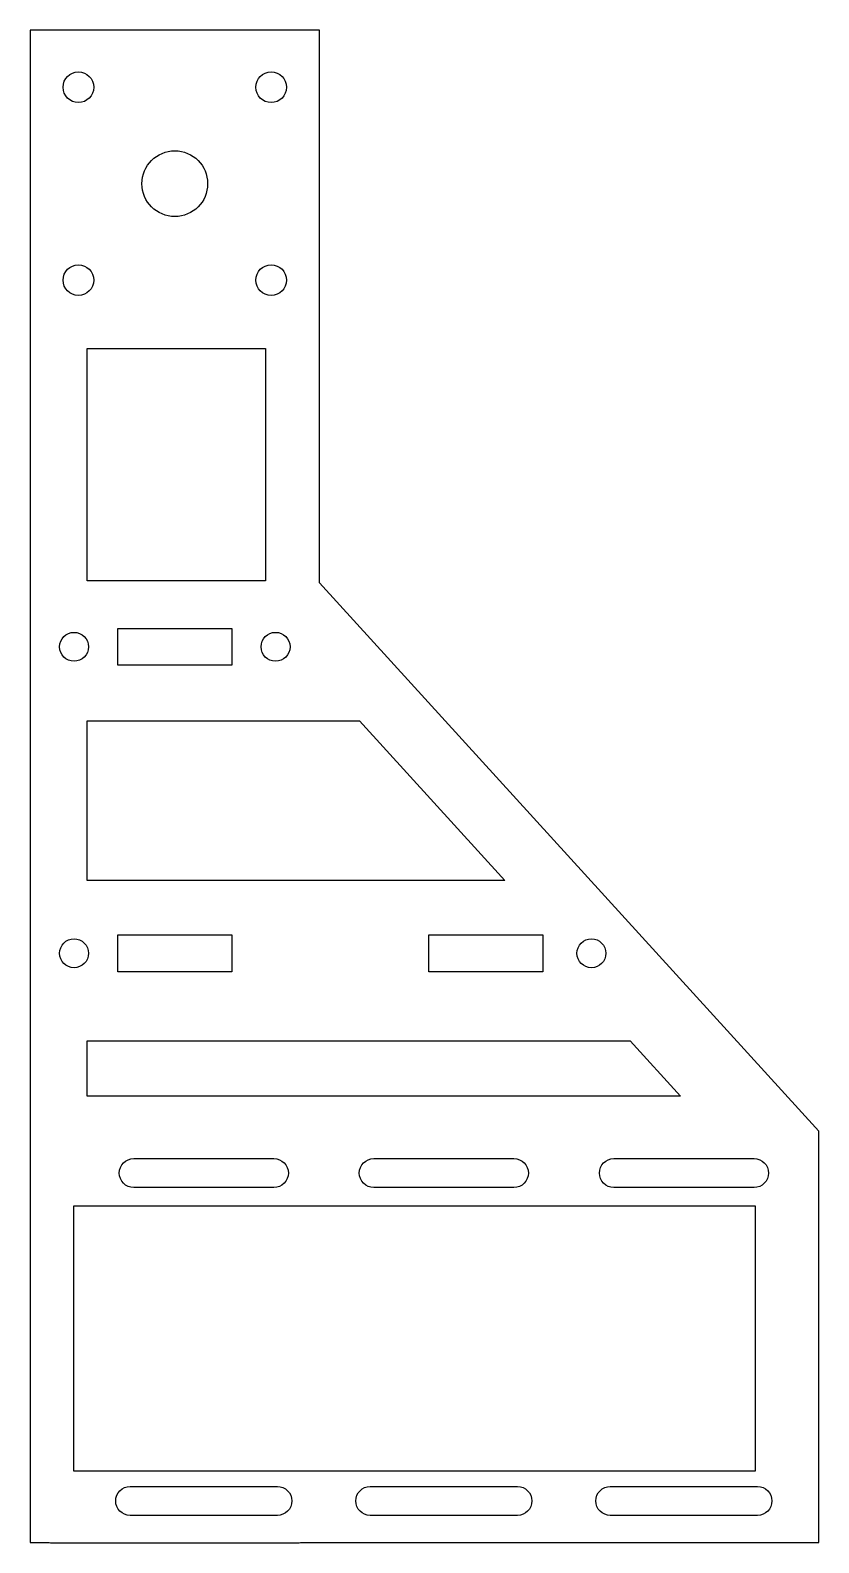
# Model space of a CAD drawing. Header units: inches. Extents: x -0.83 to 3.67, y -4.13 to 4.5.
import ezdxf

# ---------------------------------------------------------------- set-up
doc = ezdxf.new("R2010")
doc.units = ezdxf.units.IN
doc.header["$MEASUREMENT"] = 0

msp = doc.modelspace()

# ---------------------------------------------------------------- linework, layer by layer
for points in [[(-0.825, 4.5), (-0.825, -4.1238), (-0.7176, -4.1238, 0.035309), (-0.7, -4.125), (0.7, -4.125, 0.035309), (0.7176, -4.1238), (3.675, -4.1238), (3.675, -1.7788), (0.825, 1.349), (0.825, 4.5)], [(-0.2344, -1.9341), (0.5656, -1.9341, -1), (0.5656, -2.0991), (-0.2344, -2.0991, -1)], [(1.1356, -1.9341), (1.9356, -1.9341, -1), (1.9356, -2.0991), (1.1356, -2.0991, -1)], [(2.5056, -1.9341), (3.3056, -1.9341, -1), (3.3056, -2.0991), (2.5056, -2.0991, -1)], [(-0.2547, -3.8041), (0.5853, -3.8041, -1), (0.5853, -3.9691), (-0.2547, -3.9691, -1)], [(1.1153, -3.8041), (1.9553, -3.8041, -1), (1.9553, -3.9691), (1.1153, -3.9691, -1)], [(2.4853, -3.8041), (3.3253, -3.8041, -1), (3.3253, -3.9691), (2.4853, -3.9691, -1)]]:
    msp.add_lwpolyline(points, format="xyb", close=True)
for points in [[(-0.5, 1.3611), (-0.5, 2.6848), (0.5176, 2.6848), (0.5176, 1.3611)], [(-0.325, 0.879), (-0.325, 1.089), (0.325, 1.089), (0.325, 0.879)], [(-0.5, -0.3483), (-0.5, 0.5625), (1.0537, 0.5625), (1.8837, -0.3483)], [(-0.325, -0.8688), (-0.325, -0.6588), (0.325, -0.6588), (0.325, -0.8688)], [(1.4504, -0.8688), (1.4504, -0.6588), (2.1004, -0.6588), (2.1004, -0.8688)], [(-0.5, -1.5788), (-0.5, -1.2633), (2.5987, -1.2633), (2.8861, -1.5788)], [(3.3115, -2.2044), (3.3115, -3.7164), (-0.5771, -3.7164), (-0.5771, -2.2044)]]:
    msp.add_lwpolyline(points, close=True)
for centre, radius in [((-0.55, 4.175), 0.0875), ((0.55, 4.175), 0.0875), ((0, 3.625), 0.1875), ((-0.55, 3.075), 0.0875), ((0.55, 3.075), 0.0875), ((-0.575, 0.984), 0.0825), ((0.575, 0.984), 0.0825), ((-0.575, -0.7638), 0.0825), ((2.3777, -0.7638), 0.0825)]:
    msp.add_circle(centre, radius)

doc.saveas('drawing.dxf')
